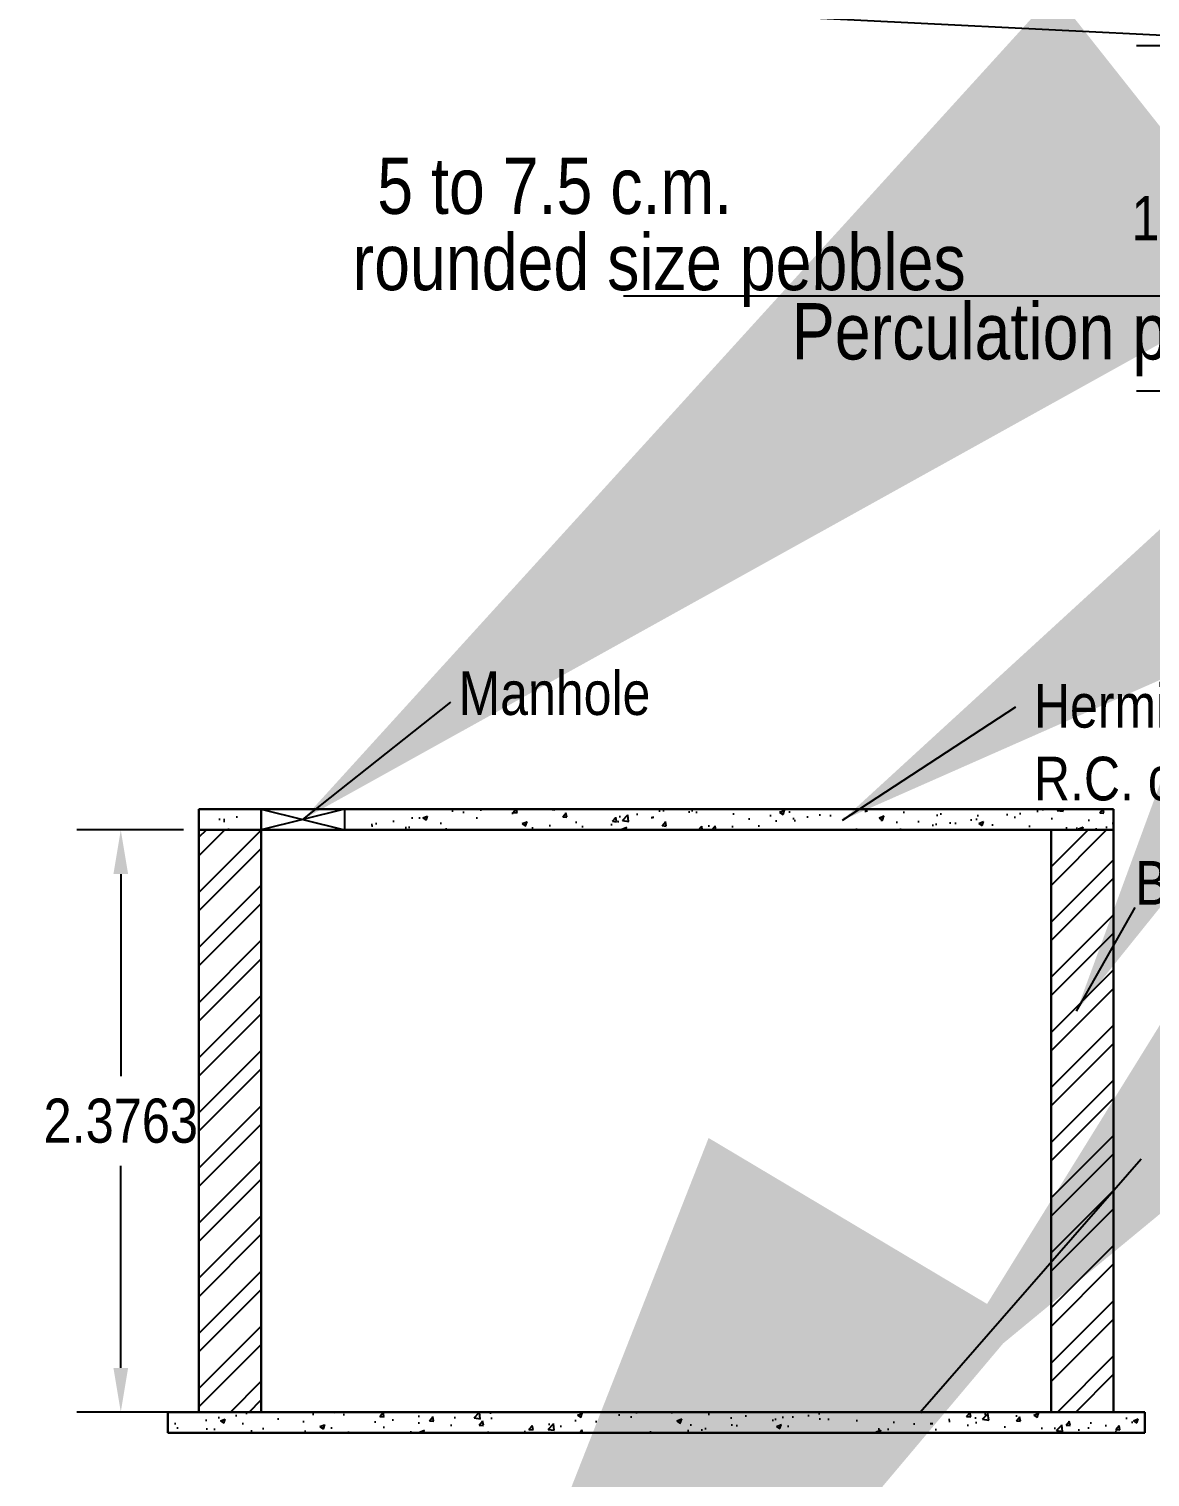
# Model space of a CAD drawing. Header units: metres. Extents: x 826 to 1433, y -826 to -586.
# Drawn here: x 1315.63 to 1320.21, y -798.13 to -792.22 of the extents above; entities that cross this region are included whole.
import ezdxf

# ---------------------------------------------------------------- set-up
doc = ezdxf.new("R2010")
doc.units = ezdxf.units.M
doc.layers.add('hat', color=8, linetype='Continuous')
doc.layers.add('text', color=7, linetype='Continuous', lineweight=25)
doc.layers.add('Walls', color=1, linetype='Continuous', lineweight=30)
doc.styles.get("Standard").update_dxf_attribs({"font": 'swissck.ttf'})
doc.styles.add('STYLE1', font='swissck.ttf', dxfattribs={"height": 0.3})
doc.dimstyles.new('mohan', dxfattribs={"dimtxt": 9, "dimasz": 4.5, "dimexe": 4.5, "dimexo": 9, "dimgap": 0.0625, "dimtad": 0, "dimdec": 4, "dimzin": 0, "dimdsep": 46, "dimlunit": 4, "dimtxsty": 'Standard', "dimblk": 'ARCHTICK', "dimcen": 0.09, "dimclrd": 9, "dimclre": 9, "dimclrt": 7, "dimadec": 0, "dimazin": 0, "dimtfac": 1, "dimtdec": 4, "dimtix": 1, "dimtofl": 0, "dimtmove": 2, "dimatfit": 0, "dimfxl": 0, "dimtolj": 1, "dimtzin": 0, "dimlwd": -1, "dimarcsym": 0})
doc.dimstyles.get("Standard").update_dxf_attribs({"dimtxt": 0.18, "dimasz": 0.18, "dimexe": 0.18, "dimexo": 0.0625, "dimgap": 0.09, "dimtad": 0, "dimtih": 1, "dimtoh": 1, "dimdec": 4, "dimzin": 0, "dimdsep": 46, "dimtxsty": 'Standard', "dimcen": 0.09, "dimadec": 0, "dimazin": 0, "dimtfac": 1, "dimtdec": 4, "dimtofl": 0, "dimtmove": 0, "dimatfit": 3, "dimfxl": 0, "dimtolj": 1, "dimtzin": 0, "dimarcsym": 0})
pattern_1 = [(50, (1901.44738, -349.07042), (0.202907526, -0.01775211), [0.02121694, -0.23338631]), (355, (1901.44738, -349.07042), (-0.03925171, 0.212789513), [0.01697355, -0.18670905]), (100.4514, (1901.4643, -349.0719), (0.163655965, 0.195037276), [0.01803162, -0.198347845]), (46.1842, (1901.44738, -349.01384), (0.30191449, -0.04682409), [0.0318254, -0.35007947]), (96.6356, (1901.47254, -349.01774), (0.26440907, 0.27557064), [0.02704743, -0.29752172]), (351.1842, (1901.44738, -349.01384), (0.26440885, 0.27557085), [0.02546033, -0.28006358]), (21, (1901.47567, -349.02799), (0.16886053, -0.113897865), [0.02121694, -0.23338631]), (326, (1901.47567, -349.02799), (0.06883208, 0.20513951), [0.01697355, -0.18670905]), (71.4514, (1901.48974, -349.03748), (0.23769268, 0.09124146), [0.01803162, -0.198347845]), (37.5, (1901.44738, -349.07042), (0.003439932, 0.0941731745), [0, -0.18444591, 0, -0.189537975, 0, -0.187416281]), (7.5, (1901.44738, -349.07042), (0.074420399, 0.111576115), [0, -0.108064935, 0, -0.180202523, 0, -0.071430356]), (327.5, (1901.3843, -349.07042), (0.1510143635, -0.006380604), [0, -0.070723125, 0, -0.22065615, 0, -0.292793738]), (317.5, (1901.35601, -349.07042), (0.164978993, 0.028318949), [0, -0.091940063, 0, -0.146538315, 0, -0.207925988])]

# ---------------------------------------------------------------- blocks, each defined once
blk = doc.blocks.new('*D318')
at = {"color": 0, "lineweight": -2, "ltscale": 7}
for p, q in [((1320.933, -792.2887), (1320.153, -792.2887)), ((1320.333, -792.4687), (1320.333, -792.7214)), ((1320.333, -793.5194), (1320.333, -793.2667)), ((1320.933, -793.6994), (1320.153, -793.6994))]:
    blk.add_line(p, q, dxfattribs=at)
at = {"color": 0, "ltscale": 7}
for points in [[(1320.303, -792.4687), (1320.363, -792.4687), (1320.333, -792.2887)], [(1320.303, -793.5194), (1320.363, -793.5194), (1320.333, -793.6994)]]:
    blk.add_solid(points, dxfattribs=at)
at = {"layer": 'DEFPOINTS', "color": 0, "ltscale": 7}
for p in [(1321.113, -792.2887), (1320.333, -793.6994), (1321.113, -793.6994)]:
    blk.add_point(p, dxfattribs=at)
at = {"color": 0, "ltscale": 7, "insert": (1320.333, -792.994), "char_height": 0.18, "attachment_point": 5}
blk.add_mtext('\\A1;1.50', dxfattribs=at)
blk = doc.blocks.new('_ArchTick')
at = {"color": 0, "lineweight": 0, "const_width": 0.15}
blk.add_lwpolyline([(-0.5, -0.5), (0.5, 0.5)], dxfattribs=at)
blk = doc.blocks.new('*D312')
at = {"color": 0, "lineweight": -2}
for p, q in [((1316.2624, -795.49), (1315.8257, -795.49)), ((1316.0057, -795.67), (1316.0057, -796.4956)), ((1316.0057, -797.6863), (1316.0057, -796.8606)), ((1316.2624, -797.8663), (1315.8257, -797.8663))]:
    blk.add_line(p, q, dxfattribs=at)
at = {"color": 0}
for points in [[(1315.9757, -795.67), (1316.0357, -795.67), (1316.0057, -795.49)], [(1315.9757, -797.6863), (1316.0357, -797.6863), (1316.0057, -797.8663)]]:
    blk.add_solid(points, dxfattribs=at)
at = {"layer": 'DEFPOINTS', "color": 0}
for p in [(1316.0057, -795.49), (1316.3249, -795.49), (1316.3249, -797.8663)]:
    blk.add_point(p, dxfattribs=at)
at = {"color": 0, "insert": (1316.0057, -796.6781), "char_height": 0.18, "attachment_point": 5}
blk.add_mtext('\\A1;2.3763', dxfattribs=at)

msp = doc.modelspace()

# ---------------------------------------------------------------- hatches: boundary and pattern name
at = {"layer": 'hat'}
h = msp.add_hatch(dxfattribs=at)
h.set_pattern_fill('AR-CONC', scale=0.028289, style=0)
h.set_pattern_definition(pattern_1)
h.paths.add_polyline_path([(1320.05913, -795.40511), (1316.91902, -795.40511), (1316.91902, -795.48998), (1320.05913, -795.48998)])
h.paths.add_polyline_path([(1316.57955, -795.40511), (1316.32495, -795.40511), (1316.32495, -795.48998), (1316.57955, -795.48998)])
h.paths.add_polyline_path([(1320.05913, -797.86627), (1316.32495, -797.86627), (1316.32495, -797.95114), (1320.05913, -797.95114)])
h = msp.add_hatch(dxfattribs=at)
h.set_pattern_fill('ANSI32', scale=0.424339, style=0)
h.set_pattern_definition([(45, (1609.81971, -572.23776), (-0.1125198, 0.1125198), []), (45, (1609.89472, -572.23776), (-0.1125198, 0.1125198), [])])
h.paths.add_polyline_path([(1316.57955, -795.48998), (1316.32495, -795.48998), (1316.32495, -797.86627), (1316.57955, -797.86627)])
h.paths.add_polyline_path([(1320.05913, -795.48998), (1319.80452, -795.48998), (1319.80452, -797.86627), (1320.05913, -797.86627)])
h = msp.add_hatch(dxfattribs=at)
h.set_pattern_fill('AR-CONC', scale=0.028289, style=0)
h.set_pattern_definition(pattern_1)
h.paths.add_polyline_path([(1316.19764, -797.86627), (1316.19764, -797.95114), (1316.32495, -797.95114), (1316.32495, -797.86627)])
h.paths.add_polyline_path([(1320.05913, -797.86627), (1320.05913, -797.95114), (1320.18643, -797.95114), (1320.18643, -797.86627)])

# ---------------------------------------------------------------- linework, layer by layer
at = {"color": 7, "ltscale": 7}
msp.add_line((1316.77383, -792.07171), (1321.11298, -792.28867), dxfattribs=at)
at = {"color": 7}
for p, q in [((1321.39781, -793.31114), (1318.05839, -793.31114)), ((1316.57955, -795.40511), (1316.91902, -795.48998)), ((1316.91902, -795.40511), (1316.57955, -795.48998)), ((1316.91902, -795.40511), (1316.91902, -795.48998))]:
    msp.add_line(p, q, dxfattribs=at)
at = {"layer": 'Walls', "color": 7}
for p, q in [((1316.32495, -795.40511), (1316.32495, -797.86627)), ((1316.32495, -795.40511), (1320.05913, -795.40511)), ((1316.57955, -795.40511), (1316.57955, -797.86627)), ((1320.05913, -795.40511), (1320.05913, -797.86627)), ((1316.32495, -795.48998), (1320.05913, -795.48998)), ((1319.80452, -795.48998), (1319.80452, -797.86627)), ((1316.32495, -797.86627), (1316.19764, -797.86627)), ((1316.19764, -797.86627), (1316.19764, -797.95114)), ((1316.32495, -797.86627), (1320.18643, -797.86627)), ((1320.18643, -797.86627), (1320.18643, -797.95114)), ((1316.19764, -797.95114), (1320.18643, -797.95114))]:
    msp.add_line(p, q, dxfattribs=at)

# ---------------------------------------------------------------- texts
at = {"color": 7, "style": 'STYLE1'}
for s, p in [('5 to 7.5 c.m.', (1317.05278, -792.97514)), ('rounded size pebbles', (1316.95239, -793.2865)), ('Perculation pit', (1318.74537, -793.56933))]:
    msp.add_text(s, height=0.2298347, dxfattribs=at).set_placement(p)
at = {"layer": 'text', "color": 7}
msp.add_text('Manhole', height=0.178222, dxfattribs=at).set_placement((1317.38496, -795.02065))
at = {"layer": 'text', "color": 7, "char_height": 0.1782223, "attachment_point": 1}
for s, insert, width in [('Hermitically sealed\\PR.C. cover slab', (1319.73407, -794.89411), 6.5911491), ('Brick work  in c.m.1:4', (1320.14732, -795.61702), 3.011918)]:
    msp.add_mtext(s, dxfattribs=dict(at, insert=insert, width=width))

# ---------------------------------------------------------------- dimensions: what is measured, and where the dimension line sits
at = {"color": 7, "ltscale": 7}
dim = msp.add_linear_dim(base=(1320.33295, -793.69942), p1=(1321.11298, -792.28867), p2=(1321.11298, -793.69942), angle=90, text='1.50', dimstyle='Standard', override={"dimtxt": 0.18, "dimasz": 0.18, "dimexe": 0.18, "dimexo": 0.18, "dimgap": 0.18, "dimfxl": 0.5}, dxfattribs=at)
dim.commit()
dim.dimension.update_dxf_attribs({"geometry": '*D318', "text_midpoint": (1320.33295, -792.99405)})
at = {"color": 7}
dim = msp.add_linear_dim(base=(1316.00568, -795.48998), p1=(1316.32495, -797.86627), p2=(1316.32495, -795.48998), angle=90, dimstyle='Standard', dxfattribs=at)
dim.commit()
dim.dimension.update_dxf_attribs({"geometry": '*D312', "text_midpoint": (1316.00568, -796.67812)})

# ---------------------------------------------------------------- leaders
at = {"layer": 'text', "color": 7}
for points in [[(1319.90767, -796.2305), (1320.14732, -795.80697)], [(1316.74928, -795.44754), (1317.35356, -794.96905)], [(1318.95291, -795.44986), (1319.66039, -794.98763)], [(1319.26923, -797.86627), (1320.17184, -796.83233)], [(1316.73768, -800.99197), (1317.08672, -800.40623), (1317.22923, -800.40623)]]:
    msp.add_leader(points, dimstyle='mohan', override={"dimasz": 4.5, "dimgap": 0.0625, "dimtad": 0, "dimfxl": 0.5}, dxfattribs=at)

doc.saveas('drawing.dxf')
